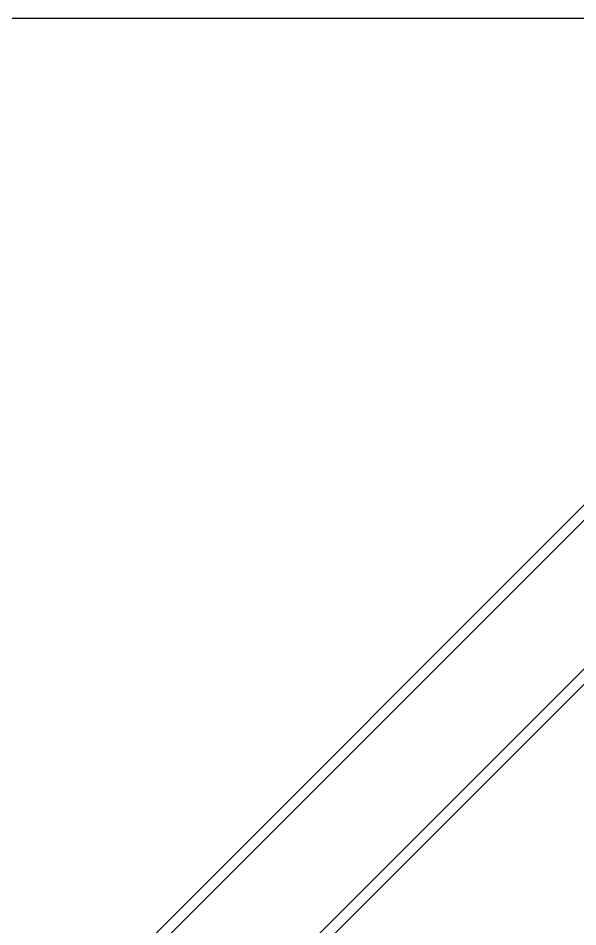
# Model space of a CAD drawing. Extents: x 1031190 to 1725648, y 733081 to 1571294.
# Drawn here: x 1137782 to 1139395, y 1236580 to 1239198 of the extents above; entities that cross this region are included whole.
import ezdxf

# ---------------------------------------------------------------- set-up
doc = ezdxf.new("R2010")
doc.units = 0
doc.header["$LTSCALE"] = 1000
doc.header["$MEASUREMENT"] = 0
doc.layers.add('bz', color=2, linetype='Continuous')

msp = doc.modelspace()

# ---------------------------------------------------------------- linework, layer by layer
at = {"linetype": 'Continuous'}
for p, q in [((1137565.7, 1235948.7), (1140111.1, 1238494.1)), ((1137587.7, 1235926.7), (1140133.1, 1238472.1)), ((1137801.6, 1235712.8), (1140347, 1238258.2)), ((1137823.6, 1235690.7), (1140369, 1238236.1))]:
    msp.add_line(p, q, dxfattribs=at)
at = {"layer": 'bz'}
msp.add_line((1129698.7, 1239198.1), (1144278.7, 1239198.1), dxfattribs=at)

doc.saveas('drawing.dxf')
